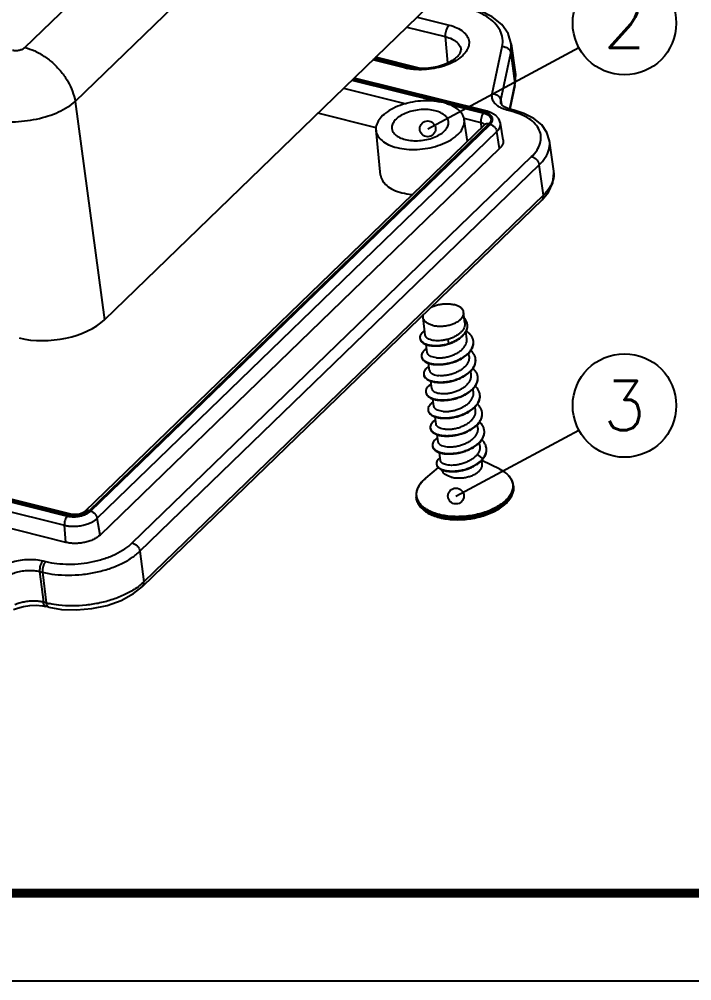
# Model space of a CAD drawing. Header units: millimetres. Extents: x -690 to 1788, y -2922 to -1928.
# Drawn here: x -578.09 to -551.63, y -2921.72 to -2883.89 of the extents above; entities that cross this region are included whole.
import ezdxf
from ezdxf.enums import TextEntityAlignment as Align

# ---------------------------------------------------------------- set-up
doc = ezdxf.new("R2010")
doc.units = ezdxf.units.MM
doc.layers.add('dim', color=3, linetype='Continuous', lineweight=9)
doc.layers.add('from', color=7, linetype='Continuous')
doc.styles.add('TXT', font='txt.shx', dxfattribs={"bigfont": 'gbcbig.shx'})
doc.dimstyles.new('ISO', dxfattribs={"dimscale": 0.6, "dimtxt": 2.5, "dimasz": 2.5, "dimexe": 1.25, "dimexo": 0.625, "dimtad": 0, "dimdsep": 46, "dimtxsty": 'Standard', "dimblk": 'OPEN', "dimcen": 0, "dimclrd": 4, "dimclre": 4, "dimadec": 0, "dimazin": 0, "dimtfac": 1, "dimtofl": 0, "dimtmove": 0, "dimatfit": 3, "dimfxl": 1, "dimarcsym": 0})

# ---------------------------------------------------------------- blocks, each defined once
blk = doc.blocks.new('_Open')
at = {"color": 0, "linetype": 'ByBlock', "lineweight": -2}
for p, q in [((-1, 0.167), (0, 0)), ((-1, -0.167), (0, 0)), ((0, 0), (-1, 0))]:
    blk.add_line(p, q, dxfattribs=at)
blk = doc.blocks.new('*u5')
at = {"color": 7, "linetype": 'Continuous'}
for p, q in [((-1.739, 6.709, 0), (20.087, 27.822, 0)), ((1.091, 3.676, 0), (22.917, 24.789, 0)), ((2.733, -8.589, 0), (25.204, 13.148, 0)), ((20.312, 8.416, 0), (22.11, 7.967, 0)), ((19.735, 7.858, 0), (21.898, 7.319, 0)), ((21.898, 7.319, 0), (22.025, 5.848, 0)), ((24.535, 4.106, 0), (25.097, 6.761, 0)), ((25.587, 6.397, 0), (25.608, 6.908, 0)), ((25.608, 6.908, 0), (25.837, 5.2, 0)), ((19.621, 5.56, 0), (17.823, 6.008, 0)), ((19.793, 5.627, 0), (17.913, 6.095, 0)), ((20.432, 5.551, 0), (17.982, 6.161, 0)), ((25.026, 3.742, 0), (25.587, 6.397, 0)), ((25.587, 6.397, 0), (25.816, 4.689, 0)), ((16.649, 4.872, 0), (21.562, 3.648, 0)), ((24.114, 3.07, 0), (16.697, 4.919, 0)), ((24.252, 3.124, 0), (16.77, 4.989, 0)), ((25.837, 5.2, 0), (25.816, 4.689, 0)), ((16.185, 4.424, 0), (19.693, 3.549, 0)), ((25.816, 4.689, 0), (25.511, 3.25, 0)), ((25.811, 4.571, 0), (25.531, 3.244, 0)), ((25.811, 4.571, 0), (25.816, 4.689, 0)), ((1.091, 3.676, 0), (2.733, -8.589, 0)), ((21.993, 3.54, 0), (24.066, 3.023, 0)), ((25.019, 3.593, 0), (25.026, 3.742, 0)), ((25.019, 3.59, 0), (25.019, 3.593, 0)), ((25.026, 3.742, 0), (25.056, 3.517, 0)), ((25.598, 3.224, 0), (25.412, 3.281, 0)), ((18.02, 2.19, 0), (14.725, 3.011, 0)), ((22.94, 2.74, 0), (23.896, 2.501, 0)), ((25.602, 3.124, 0), (25.443, 3.164, 0)), ((25.757, 3.184, 0), (25.598, 3.224, 0)), ((24.107, 2.362, 0), (1.64, -19.371, 0)), ((24.344, 2.409, 0), (1.877, -19.324, 0)), ((1.955, -19.343, 0), (24.422, 2.389, 0)), ((23.143, 1.43, 0), (22.967, 2.664, 0)), ((23.896, 2.501, 0), (23.925, 2.186, 0)), ((25.156, 1.525, 0), (24.994, 2.454, 0)), ((2.332, -19.748, 0), (24.799, 1.985, 0)), ((18.258, -0.458, 0), (18.004, 2.058, 0)), ((24.955, 1.04, 0), (24.799, 1.985, 0)), ((27.761, 1.458, 0), (27.761, 1.459, 0)), ((27.995, -0.25, 0), (27.761, 1.459, 0)), ((24.955, 1.04, 0), (2.488, -20.693, 0)), ((4.303, -21.135, 0), (26.752, 0.581, 0)), ((4.73, -21.603, 0), (27.178, 0.112, 0)), ((27.412, -1.597, 0), (27.178, 0.112, 0)), ((27.412, -1.597, 0), (4.945, -23.33, 0)), ((27.337, -1.855, 0), (4.87, -23.588, 0)), ((20.768, -9.453, 0), (20.648, -8.461, 0)), ((23.001, -8.764, 0), (22.931, -8.183, 0)), ((22.043, -9.694, 0), (22.088, -9.925, 0)), ((23.111, -9.659, 0), (23.062, -9.256, 0)), ((20.889, -10.44, 0), (20.833, -9.985, 0)), ((22.085, -9.926, 0), (22.088, -9.925, 0)), ((22.088, -9.925, 0), (22.091, -9.95, 0)), ((23.233, -10.663, 0), (23.21, -10.476, 0)), ((21.012, -11.444, 0), (20.961, -11.033, 0)), ((23.356, -11.667, 0), (23.333, -11.481, 0)), ((21.134, -12.448, 0), (21.084, -12.037, 0)), ((23.478, -12.671, 0), (23.455, -12.481, 0)), ((21.257, -13.452, 0), (21.207, -13.045, 0)), ((23.601, -13.675, 0), (23.578, -13.486, 0)), ((-23.047, -13.714, 0), (0.654, -19.623, 0)), ((0.703, -19.576, 0), (-22.999, -13.667, 0)), ((0.84, -19.523, 0), (-22.861, -13.614, 0)), ((21.379, -14.456, 0), (21.329, -14.045, 0)), ((-23.217, -14.236, 0), (0.485, -20.145, 0)), ((23.723, -14.679, 0), (23.701, -14.495, 0)), ((21.502, -15.46, 0), (21.451, -15.049, 0)), ((0.573, -21.105, 0), (-23.128, -15.196, 0)), ((23.846, -15.683, 0), (23.823, -15.494, 0)), ((21.63, -16.515, 0), (21.574, -16.056, 0)), ((23.69, -16.164, 0), (24.007, -16.407, 0)), ((23.972, -16.717, 0), (23.945, -16.497, 0)), ((24.956, -16.989, 0), (23.947, -16.496, 0)), ((24.007, -16.407, 0), (24.01, -16.432, 0)), ((20.799, -17.496, 0), (21.508, -16.902, 0)), ((25.734, -17.945, 0), (25.728, -17.896, 0)), ((20.274, -18.612, 0), (20.268, -18.563, 0)), ((2.488, -20.693, 0), (2.332, -19.748, 0)), ((0.573, -21.105, 0), (0.485, -20.145, 0)), ((4.73, -21.603, 0), (4.945, -23.33, 0)), ((-0.715, -22.14, 0), (-0.556, -22.18, 0)), ((-0.905, -22.741, 0), (-0.695, -24.467, 0)), ((-0.905, -22.741, 0), (-0.746, -22.78, 0)), ((-0.746, -22.78, 0), (-0.531, -24.508, 0)), ((-0.531, -24.508, 0), (-0.695, -24.467, 0)), ((-0.39, -24.744, 0), (-0.554, -24.703, 0))]:
    blk.add_line(p, q, dxfattribs=at)
at = {"color": 7, "linetype": 'Continuous', "elevation": 0}
for points in [[(25.608, 6.908), (25.427, 7.488), (25.07, 7.993), (24.541, 8.432), (23.846, 8.79), (23.134, 9.019)], [(25.811, 4.571), (25.851, 4.897), (25.837, 5.2)], [(25.412, 3.281), (25.202, 3.383), (25.074, 3.487), (25.025, 3.566), (25.019, 3.593)], [(24.994, 2.453), (24.905, 2.691), (24.734, 2.89), (24.487, 3.043), (24.252, 3.123)], [(27.761, 1.458), (27.614, 1.932), (27.317, 2.354), (26.878, 2.717), (26.316, 3.005), (25.757, 3.184)], [(24.122, 2.379), (24.12, 2.376), (24.107, 2.362)], [(27.337, -1.855), (27.698, -1.425), (27.946, -0.895), (28.005, -0.354), (27.994, -0.248)], [(1.64, -19.371), (1.589, -19.411), (1.487, -19.464), (1.334, -19.514), (1.156, -19.543), (0.989, -19.545), (0.855, -19.526), (0.841, -19.523)], [(-0.39, -24.744), (0.314, -24.869), (1.167, -24.905), (2.037, -24.83), (2.886, -24.647), (3.678, -24.363), (4.374, -23.983), (4.87, -23.588)], [(-2.368, -24.876), (-2.156, -24.794), (-1.814, -24.701), (-1.452, -24.647), (-1.092, -24.634), (-0.754, -24.664), (-0.555, -24.703)]]:
    blk.add_lwpolyline(points, dxfattribs=at)
at = {"color": 7, "linetype": 'Continuous'}
for centre, radius, start, end in [((20.369, 8.562, 0), 3.094, 256.0194, 258.9611), ((24.564, -1.041, 0), 4.293, 74.2944, 76.005), ((23.969, 2.307, 0), 0.144, 22.0351, 26.3031), ((26.867, -0.407, 0), 1.138, 3.846, 7.8934), ((22.582, -8.923, 0), 0.563, 4.3758, 6.9236), ((20.735, -9.597, 0), 0.265, 186.7707, 194.6499), ((21.329, -7.524, 0), 2.543, 287.4442, 287.5763), ((22.85, -9.863, 0), 0.633, 4.6705, 6.9506), ((20.838, -10.619, 0), 0.278, 186.7549, 194.644), ((22.98, -10.865, 0), 0.626, 4.6256, 6.9157), ((20.95, -11.623, 0), 0.268, 186.9282, 192.1784), ((23.114, -11.869, 0), 0.614, 4.6532, 6.9995), ((21.093, -12.624, 0), 0.288, 187.1594, 192.1282), ((23.22, -12.875, 0), 0.631, 4.6816, 6.974), ((21.211, -13.63, 0), 0.283, 186.8411, 197.2381), ((23.343, -13.878, 0), 0.631, 4.6365, 6.9169), ((21.317, -14.636, 0), 0.267, 186.7772, 192.075), ((23.482, -14.88, 0), 0.614, 4.6428, 6.9661), ((21.455, -15.636, 0), 0.282, 187.1636, 192.1992), ((23.595, -15.886, 0), 0.624, 1.724, 7.0026), ((21.656, -16.667, 0), 0.254, 187.1377, 192.7807), ((23.082, -15.637, 0), 1.203, 319.4745, 320.2192), ((23.088, -15.664, 0), 1.2, 320.2183, 321.1239), ((21.668, -18.664, 0), 1.448, 141.9547, 145.5692), ((21.336, -18.469, 0), 1.061, 156.5211, 156.7611), ((24.94, -17.992, 0), 0.793, 3.4027, 6.9283), ((21.045, -18.468, 0), 0.782, 186.9356, 190.4967), ((1.008, -18.267, 0), 1.345, 262.317, 265.8847), ((22.406, -16.464, 0), 3.351, 255.3074, 256.0025), ((2.814, -21.12, 0), 3.071, 309.8525, 313.9477), ((0.704, -19.528, 0), 5.131, 256.0696, 258.079)]:
    blk.add_arc(centre, radius, start, end, dxfattribs=at)
blk.add_ellipse((-0.229, -7.846, 0), major_axis=(3.475, 0.422), ratio=0.539083, start_param=-2.187859, end_param=-0.618965, dxfattribs=at)
for points, start_tangent, end_tangent in [([(25.097, 6.761, 0), (25.117, 7.223, 0), (24.975, 7.67, 0), (24.676, 8.083, 0), (24.23, 8.444, 0), (23.656, 8.739, 0), (23.104, 8.926, 0)], (0.206783, 0.978387), (-0.964403, 0.264435)), ([(22.11, 7.967, 0), (22.553, 7.814, 0), (22.903, 7.597, 0), (23.133, 7.333, 0), (23.232, 7.035, 0), (23.193, 6.721, 0), (23.017, 6.41, 0), (22.717, 6.119, 0), (22.309, 5.866, 0), (21.816, 5.666, 0), (21.269, 5.529, 0), (20.698, 5.464, 0), (20.136, 5.475, 0), (19.777, 5.525, 0)], (0.9703, -0.241905), (-0.981436, 0.19179)), ([(22.11, 7.967, 0), (22.035, 7.873, 0), (21.97, 7.748, 0), (21.924, 7.606, 0), (21.899, 7.458, 0), (21.898, 7.319, 0)], (-0.718749, -0.695269), (0.086257, -0.996273)), ([(21.898, 7.319, 0), (22.277, 7.183, 0), (22.563, 6.992, 0), (22.736, 6.759, 0), (22.786, 6.561, 0)], (0.9703, -0.241905), (0.064628, -0.997909)), ([(-2.423, 6.562, 0), (-2.336, 6.546, 0), (-2.242, 6.541, 0), (-2.144, 6.546, 0), (-2.048, 6.561, 0), (-1.956, 6.587, 0), (-1.871, 6.621, 0), (-1.798, 6.662, 0), (-1.739, 6.709, 0)], (0.970325, -0.241804), (0.718851, 0.695164)), ([(-1.739, 6.709, 0), (-1.183, 6.513, 0), (-0.638, 6.206, 0), (-0.13, 5.805, 0), (0.315, 5.328, 0), (0.678, 4.797, 0), (0.941, 4.237, 0), (1.091, 3.676, 0)], (0.9703, -0.241905), (0.162235, -0.986752)), ([(19.793, 5.627, 0), (20.223, 5.555, 0), (20.707, 5.544, 0), (21.21, 5.599, 0), (21.689, 5.715, 0), (22.107, 5.88, 0), (22.432, 6.074, 0), (22.649, 6.269, 0), (22.761, 6.44, 0), (22.786, 6.561, 0)], (0.9703, -0.241905), (-0.059281, 0.998241)), ([(25.097, 6.761, 0), (25.27, 6.736, 0), (25.424, 6.659, 0), (25.535, 6.54, 0), (25.587, 6.398, 0)], (0.999745, 0.022599), (0.13124, -0.991351)), ([(19.621, 5.56, 0), (19.702, 5.616, 0), (19.78, 5.629, 0), (19.793, 5.626, 0)], (0.718749, 0.695269), (0.967225, -0.253921)), ([(24.899, 3.39, 0), (24.823, 3.444, 0), (24.631, 3.643, 0), (24.534, 3.868, 0), (24.535, 4.106, 0)], (-0.836535, 0.547913), (0.206775, 0.978388)), ([(24.535, 4.106, 0), (24.708, 4.081, 0), (24.862, 4.004, 0), (24.973, 3.885, 0), (25.026, 3.742, 0)], (0.999745, 0.022599), (0.13124, -0.991351)), ([(-3.696, 2.647, 0), (-3.086, 2.557, 0), (-2.429, 2.533, 0), (-1.75, 2.578, 0), (-1.074, 2.689, 0), (-0.429, 2.862, 0), (0.161, 3.09, 0), (0.674, 3.365, 0), (1.091, 3.676, 0)], (0.978233, -0.207508), (0.744116, 0.668051)), ([(21.793, 3.61, 0), (21.249, 3.699, 0), (20.659, 3.71, 0), (20.062, 3.642, 0), (19.486, 3.498, 0), (18.972, 3.288, 0), (18.543, 3.021, 0), (18.229, 2.718, 0), (18.045, 2.391, 0), (18.003, 2.063, 0), (18.004, 2.058, 0)], (-0.9703, 0.241905), (0.101342, -0.994852)), ([(22.967, 2.663, 0), (22.868, 2.942, 0), (22.628, 3.219, 0), (22.262, 3.447, 0), (21.793, 3.61, 0)], (-0.143722, 0.989618), (-0.9703, 0.241905)), ([(25.443, 3.164, 0), (25.099, 3.281, 0), (24.899, 3.39, 0)], (-0.970268, 0.242031), (-0.836535, 0.547913)), ([(21.323, 3.155, 0), (20.944, 3.215, 0), (20.534, 3.215, 0), (20.12, 3.157, 0), (19.732, 3.043, 0), (19.395, 2.881, 0), (19.133, 2.684, 0), (18.962, 2.463, 0), (18.896, 2.234, 0), (18.898, 2.162, 0)], (-0.9703, 0.241905), (0.104394, -0.994536)), ([(22.074, 2.549, 0), (22.036, 2.679, 0), (21.888, 2.878, 0), (21.645, 3.04, 0), (21.323, 3.155, 0)], (-0.14401, 0.989576), (-0.9703, 0.241905)), ([(24.066, 3.023, 0), (23.991, 2.924, 0), (23.933, 2.791, 0), (23.899, 2.643, 0), (23.896, 2.501, 0)], (-0.718738, -0.695281), (0.091941, -0.995764)), ([(24.066, 3.023, 0), (24.222, 2.97, 0), (24.356, 2.886, 0), (24.443, 2.778, 0), (24.471, 2.657, 0), (24.437, 2.531, 0), (24.344, 2.409, 0)], (0.970288, -0.241951), (-0.719135, -0.69487)), ([(24.114, 3.07, 0), (24.195, 3.121, 0), (24.252, 3.123, 0)], (0.718749, 0.695269), (0.976001, -0.217768)), ([(24.379, 2.96, 0), (24.337, 2.985, 0), (24.296, 3.006, 0), (24.256, 3.024, 0), (24.218, 3.039, 0), (24.181, 3.051, 0), (24.147, 3.061, 0), (24.114, 3.07, 0)], (-0.837743, 0.546065), (-0.970299, 0.241911)), ([(24.422, 2.389, 0), (24.447, 2.415, 0), (24.471, 2.443, 0), (24.495, 2.475, 0), (24.517, 2.51, 0), (24.536, 2.549, 0), (24.552, 2.591, 0), (24.561, 2.638, 0), (24.562, 2.689, 0), (24.553, 2.744, 0), (24.532, 2.8, 0), (24.5, 2.851, 0), (24.461, 2.895, 0), (24.42, 2.931, 0), (24.379, 2.96, 0)], (0.718743, 0.695276), (-0.837743, 0.546065)), ([(25.443, 3.164, 0), (25.536, 3.222, 0), (25.598, 3.223, 0)], (0.718749, 0.695269), (0.976306, -0.216394)), ([(25.602, 3.124, 0), (25.64, 3.156, 0)], (0.718749, 0.695269), (0.8186, 0.574364)), ([(25.64, 3.156, 0), (25.695, 3.182, 0)], (0.8186, 0.574364), (0.969531, 0.24497)), ([(25.695, 3.182, 0), (25.757, 3.183, 0)], (0.969531, 0.24497), (0.976167, -0.217018)), ([(26.752, 0.581, 0), (27.056, 0.944, 0), (27.233, 1.324, 0), (27.276, 1.704, 0), (27.184, 2.069, 0), (26.959, 2.406, 0), (26.61, 2.701, 0), (26.151, 2.944, 0), (25.726, 3.091, 0)], (0.718647, 0.695375), (-0.962617, 0.270866)), ([(18.898, 2.162, 0), (18.938, 2.013, 0), (19.086, 1.815, 0), (19.329, 1.652, 0), (19.651, 1.537, 0)], (0.104394, -0.994536), (0.9703, -0.241905)), ([(19.181, 1.082, 0), (19.725, 0.993, 0), (20.315, 0.982, 0), (20.912, 1.05, 0), (21.488, 1.194, 0), (22.002, 1.404, 0), (22.431, 1.671, 0), (22.745, 1.974, 0), (22.929, 2.301, 0), (22.971, 2.629, 0), (22.967, 2.663, 0)], (0.9703, -0.241905), (-0.143722, 0.989618)), ([(19.651, 1.537, 0), (20.03, 1.478, 0), (20.44, 1.477, 0), (20.854, 1.535, 0), (21.242, 1.649, 0), (21.579, 1.811, 0), (21.841, 2.008, 0), (22.012, 2.229, 0), (22.078, 2.458, 0), (22.074, 2.549, 0)], (0.9703, -0.241905), (-0.14401, 0.989576)), ([(23.896, 2.501, 0), (23.98, 2.473, 0), (24.051, 2.428, 0), (24.098, 2.371, 0)], (0.970315, -0.241843), (0.443171, -0.896437)), ([(24.344, 2.409, 0), (24.22, 2.416, 0), (24.121, 2.374, 0), (24.107, 2.362, 0)], (-0.9703, 0.241905), (-0.716788, -0.697291)), ([(24.422, 2.389, 0), (24.551, 2.334, 0), (24.667, 2.238, 0), (24.754, 2.116, 0), (24.799, 1.985, 0)], (0.970299, -0.241907), (0.162237, -0.986752)), ([(24.799, 1.985, 0), (24.834, 2.021, 0), (24.869, 2.061, 0), (24.903, 2.106, 0), (24.935, 2.156, 0), (24.962, 2.211, 0), (24.983, 2.271, 0), (24.997, 2.337, 0), (24.999, 2.41, 0), (24.994, 2.453, 0)], (0.718751, 0.695268), (-0.171739, 0.985142)), ([(18.004, 2.058, 0), (18.106, 1.75, 0), (18.346, 1.473, 0), (18.712, 1.245, 0), (19.181, 1.082, 0)], (0.101342, -0.994852), (0.9703, -0.241905)), ([(25.156, 1.525, 0), (25.161, 1.482, 0), (25.144, 1.333, 0), (25.074, 1.183, 0), (24.955, 1.04, 0)], (0.173756, -0.984789), (-0.718749, -0.695269)), ([(27.178, 0.112, 0), (27.521, 0.524, 0), (27.721, 0.951, 0), (27.769, 1.379, 0), (27.761, 1.458, 0)], (0.718087, 0.695954), (-0.136355, 0.99066)), ([(26.752, 0.581, 0), (26.901, 0.516, 0), (27.034, 0.405, 0), (27.131, 0.263, 0), (27.179, 0.112, 0)], (0.9703, -0.241905), (0.129491, -0.991581)), ([(18.258, -0.458, 0), (18.363, -0.773, 0), (18.608, -1.056, 0), (18.982, -1.288, 0), (19.46, -1.454, 0)], (0.101333, -0.994853), (0.9703, -0.241905)), ([(28.003, -0.33, 0), (27.954, -0.758, 0), (27.755, -1.186, 0), (27.412, -1.597, 0)], (0.06689, -0.99776), (-0.718016, -0.696027)), ([(19.46, -1.454, 0), (20.015, -1.545, 0), (20.066, -1.55, 0)], (0.9703, -0.241905), (0.997099, -0.07611)), ([(27.337, -1.855, 0), (27.401, -1.75, 0), (27.412, -1.597, 0)], (0.715264, 0.698854), (-0.129491, 0.991581)), ([(21.098, -7.886, 0), (21.246, -7.821, 0), (21.468, -7.753, 0), (21.703, -7.709, 0), (21.942, -7.692, 0), (22.174, -7.703, 0), (22.39, -7.741, 0)], (0.894918, 0.44623), (0.9703, -0.241905)), ([(22.93, -8.183, 0), (22.915, -8.114, 0), (22.847, -7.995, 0), (22.734, -7.89, 0), (22.579, -7.804, 0), (22.39, -7.741, 0)], (-0.121647, 0.992573), (-0.9703, 0.241905)), ([(20.648, -8.461, 0), (20.646, -8.403, 0), (20.665, -8.303, 0)], (-0.121647, 0.992573), (0.320386, 0.947287)), ([(21.188, -8.903, 0), (20.999, -8.84, 0), (20.844, -8.754, 0), (20.731, -8.65, 0), (20.664, -8.531, 0), (20.648, -8.461, 0)], (-0.9703, 0.241905), (-0.121647, 0.992573)), ([(21.188, -8.903, 0), (21.404, -8.941, 0), (21.636, -8.952, 0), (21.875, -8.935, 0), (22.11, -8.891, 0), (22.332, -8.823, 0), (22.529, -8.733, 0), (22.694, -8.624, 0), (22.82, -8.503, 0), (22.901, -8.373, 0), (22.933, -8.242, 0), (22.93, -8.183, 0)], (0.9703, -0.241905), (-0.121647, 0.992573)), ([(23.141, -8.855, 0), (23.138, -8.834, 0), (23.092, -8.684, 0), (23.007, -8.546, 0), (22.973, -8.506, 0)], (-0.1206, 0.992701), (-0.671581, 0.740931)), ([(23.001, -8.764, 0), (22.999, -8.898, 0), (22.957, -9.041, 0), (22.877, -9.18, 0), (22.763, -9.31, 0), (22.616, -9.43, 0), (22.441, -9.537, 0), (22.246, -9.626, 0), (22.043, -9.694, 0)], (0.120904, -0.992664), (-0.963389, -0.268106)), ([(22.088, -9.925, 0), (22.325, -9.837, 0), (22.543, -9.728, 0), (22.735, -9.601, 0), (22.895, -9.46, 0), (23.018, -9.308, 0), (23.101, -9.15, 0), (23.141, -8.991, 0), (23.143, -8.88, 0)], (0.954009, 0.299778), (-0.07635, 0.997081)), ([(22.097, -9.948, 0), (22.328, -9.862, 0), (22.546, -9.753, 0), (22.738, -9.626, 0), (22.898, -9.485, 0), (23.021, -9.333, 0), (23.104, -9.175, 0), (23.144, -9.016, 0), (23.144, -8.88, 0)], (0.953316, 0.301976), (-0.1206, 0.992701)), ([(20.739, -9.212, 0), (20.736, -9.214, 0), (20.604, -9.322, 0), (20.515, -9.436, 0), (20.473, -9.551, 0), (20.471, -9.628, 0)], (-0.831727, -0.555184), (0.118494, -0.992955)), ([(20.475, -9.653, 0), (20.481, -9.689, 0), (20.533, -9.794, 0), (20.63, -9.886, 0), (20.767, -9.963, 0), (20.94, -10.02, 0), (21.142, -10.055, 0), (21.366, -10.066, 0), (21.605, -10.052, 0), (21.849, -10.013, 0), (22.091, -9.95, 0)], (0.118494, -0.992955), (0.954009, 0.299778)), ([(20.478, -9.664, 0), (20.53, -9.769, 0), (20.627, -9.861, 0), (20.764, -9.938, 0), (20.937, -9.995, 0), (21.139, -10.03, 0), (21.363, -10.041, 0), (21.602, -10.027, 0), (21.846, -9.988, 0), (22.085, -9.926, 0)], (0.253551, -0.967322), (0.95441, 0.298498)), ([(21.293, -9.763, 0), (21.122, -9.732, 0), (20.976, -9.681, 0), (20.867, -9.613, 0), (20.797, -9.534, 0), (20.768, -9.453, 0)], (-0.993521, 0.11365), (-0.123392, 0.992358)), ([(22.043, -9.694, 0), (21.849, -9.739, 0), (21.654, -9.766, 0), (21.466, -9.773, 0), (21.293, -9.763, 0)], (-0.963389, -0.268106), (-0.993521, 0.11365)), ([(21.411, -10.73, 0), (21.609, -10.735, 0), (21.822, -10.716, 0), (22.042, -10.673, 0), (22.26, -10.606, 0), (22.468, -10.516, 0), (22.658, -10.407, 0), (22.823, -10.28, 0), (22.955, -10.14, 0), (23.049, -9.991, 0), (23.103, -9.837, 0), (23.113, -9.682, 0), (23.111, -9.659, 0)], (0.996245, -0.086581), (-0.121821, 0.992552)), ([(23.479, -9.786, 0), (23.463, -9.703, 0), (23.392, -9.533, 0), (23.272, -9.376, 0), (23.107, -9.237, 0), (23.081, -9.219, 0)], (-0.121015, 0.992651), (-0.835075, 0.550136)), ([(20.86, -10.206, 0), (20.851, -10.212, 0), (20.707, -10.325, 0), (20.611, -10.445, 0), (20.564, -10.569, 0), (20.562, -10.651, 0)], (-0.844246, -0.535956), (0.11822, -0.992987)), ([(20.565, -10.677, 0), (20.572, -10.714, 0), (20.629, -10.827, 0), (20.735, -10.926, 0), (20.886, -11.009, 0), (21.077, -11.07, 0), (21.301, -11.106, 0), (21.551, -11.116, 0), (21.818, -11.098, 0), (22.092, -11.052, 0), (22.363, -10.977, 0), (22.623, -10.877, 0), (22.861, -10.752, 0), (23.07, -10.607, 0), (23.243, -10.445, 0), (23.372, -10.271, 0), (23.455, -10.09, 0), (23.486, -9.908, 0), (23.482, -9.811, 0)], (0.11822, -0.992987), (-0.121015, 0.992651)), ([(20.569, -10.689, 0), (20.626, -10.802, 0), (20.731, -10.901, 0), (20.883, -10.984, 0), (21.074, -11.045, 0), (21.298, -11.081, 0), (21.548, -11.091, 0), (21.815, -11.073, 0), (22.089, -11.027, 0), (22.36, -10.952, 0), (22.62, -10.852, 0), (22.858, -10.727, 0), (23.067, -10.582, 0), (23.24, -10.42, 0), (23.369, -10.246, 0), (23.452, -10.065, 0), (23.483, -9.883, 0), (23.481, -9.811, 0)], (0.253453, -0.967348), (-0.081426, 0.996679)), ([(21.411, -10.73, 0), (21.237, -10.703, 0), (21.092, -10.656, 0), (20.982, -10.59, 0), (20.913, -10.512, 0), (20.889, -10.44, 0)], (-0.996245, 0.086581), (-0.126151, 0.992011)), ([(23.233, -10.663, 0), (23.235, -10.682, 0), (23.226, -10.838, 0), (23.172, -10.994, 0), (23.079, -11.142, 0), (22.948, -11.282, 0), (22.782, -11.41, 0), (22.589, -11.521, 0), (22.382, -11.61, 0), (22.166, -11.676, 0), (21.945, -11.72, 0), (21.73, -11.739, 0), (21.534, -11.734, 0)], (0.121989, -0.992531), (-0.996245, 0.086581)), ([(23.601, -10.79, 0), (23.597, -10.76, 0), (23.541, -10.586, 0), (23.435, -10.425, 0), (23.335, -10.323, 0)], (-0.120448, 0.99272), (-0.750784, 0.660548)), ([(20.982, -11.211, 0), (20.868, -11.294, 0), (20.757, -11.413, 0), (20.695, -11.536, 0), (20.685, -11.655, 0)], (-0.843977, -0.536379), (0.120571, -0.992705)), ([(20.688, -11.681, 0), (20.688, -11.683, 0), (20.729, -11.798, 0), (20.821, -11.902, 0), (20.959, -11.99, 0), (21.139, -12.058, 0), (21.354, -12.102, 0), (21.597, -12.12, 0), (21.86, -12.111, 0), (22.133, -12.073, 0), (22.406, -12.006, 0), (22.67, -11.913, 0), (22.916, -11.795, 0), (23.134, -11.656, 0), (23.318, -11.499, 0), (23.461, -11.328, 0), (23.558, -11.148, 0), (23.605, -10.966, 0), (23.604, -10.815, 0)], (0.120571, -0.992705), (-0.120448, 0.99272)), ([(20.689, -11.68, 0), (20.726, -11.773, 0), (20.818, -11.877, 0), (20.956, -11.965, 0), (21.136, -12.033, 0), (21.351, -12.077, 0), (21.594, -12.095, 0), (21.857, -12.086, 0), (22.129, -12.048, 0), (22.403, -11.981, 0), (22.667, -11.888, 0), (22.913, -11.77, 0), (23.131, -11.631, 0), (23.315, -11.473, 0), (23.458, -11.303, 0), (23.555, -11.123, 0), (23.602, -10.941, 0), (23.604, -10.815, 0)], (0.210191, -0.97766), (-0.080682, 0.99674)), ([(23.724, -11.794, 0), (23.685, -11.641, 0), (23.594, -11.475, 0), (23.46, -11.329, 0)], (-0.121772, 0.992558), (-0.748187, 0.663488)), ([(20.81, -12.685, 0), (20.834, -12.769, 0), (20.911, -12.877, 0), (21.036, -12.97, 0), (21.204, -13.044, 0), (21.409, -13.096, 0), (21.645, -13.122, 0), (21.903, -13.121, 0), (22.174, -13.091, 0), (22.448, -13.033, 0), (22.715, -12.948, 0), (22.968, -12.837, 0), (23.195, -12.703, 0), (23.39, -12.551, 0), (23.546, -12.384, 0), (23.657, -12.206, 0), (23.719, -12.024, 0), (23.729, -11.842, 0), (23.727, -11.819, 0)], (0.124405, -0.992232), (-0.121772, 0.992558)), ([(20.812, -12.684, 0), (20.831, -12.744, 0), (20.908, -12.852, 0), (21.033, -12.945, 0), (21.201, -13.019, 0), (21.406, -13.071, 0), (21.642, -13.097, 0), (21.9, -13.095, 0), (22.17, -13.066, 0), (22.444, -13.008, 0), (22.712, -12.923, 0), (22.964, -12.812, 0), (23.192, -12.678, 0), (23.387, -12.526, 0), (23.543, -12.359, 0), (23.654, -12.181, 0), (23.716, -11.999, 0), (23.726, -11.819, 0)], (0.209897, -0.977723), (-0.08112, 0.996704)), ([(21.012, -11.444, 0), (21.036, -11.517, 0), (21.105, -11.595, 0), (21.215, -11.66, 0), (21.36, -11.707, 0), (21.534, -11.734, 0)], (0.126116, -0.992016), (0.996245, -0.086581)), ([(21.656, -12.738, 0), (21.853, -12.743, 0), (22.067, -12.724, 0), (22.288, -12.68, 0), (22.503, -12.615, 0), (22.71, -12.526, 0), (22.903, -12.415, 0), (23.07, -12.287, 0), (23.201, -12.147, 0), (23.295, -11.999, 0), (23.348, -11.843, 0), (23.358, -11.686, 0), (23.356, -11.667, 0)], (0.996245, -0.086581), (-0.122014, 0.992528)), ([(21.104, -12.215, 0), (21.032, -12.265, 0), (20.907, -12.381, 0), (20.831, -12.503, 0), (20.805, -12.626, 0), (20.807, -12.659, 0)], (-0.843488, -0.537147), (0.124405, -0.992232)), ([(23.749, -12.527, 0), (23.624, -12.372, 0), (23.58, -12.331, 0)], (-0.528153, 0.849149), (-0.750389, 0.660996)), ([(20.933, -13.689, 0), (20.944, -13.739, 0), (21.006, -13.85, 0), (21.116, -13.948, 0), (21.272, -14.028, 0), (21.467, -14.087, 0), (21.695, -14.121, 0), (21.947, -14.128, 0), (22.215, -14.107, 0), (22.489, -14.057, 0), (22.759, -13.98, 0), (23.017, -13.876, 0), (23.253, -13.749, 0), (23.459, -13.602, 0), (23.627, -13.439, 0), (23.751, -13.264, 0), (23.828, -13.083, 0), (23.854, -12.9, 0), (23.849, -12.823, 0)], (0.119766, -0.992802), (-0.121407, 0.992603)), ([(20.941, -13.714, 0), (21.003, -13.825, 0), (21.113, -13.923, 0), (21.269, -14.003, 0), (21.464, -14.062, 0), (21.692, -14.096, 0), (21.944, -14.103, 0), (22.212, -14.082, 0), (22.486, -14.032, 0), (22.756, -13.955, 0), (23.014, -13.851, 0), (23.25, -13.724, 0), (23.456, -13.577, 0), (23.624, -13.414, 0), (23.748, -13.239, 0), (23.825, -13.057, 0), (23.851, -12.875, 0), (23.849, -12.823, 0)], (0.297134, -0.954836), (-0.081606, 0.996665)), ([(21.134, -12.448, 0), (21.159, -12.521, 0), (21.228, -12.599, 0), (21.338, -12.664, 0), (21.482, -12.711, 0), (21.656, -12.738, 0)], (0.126085, -0.992019), (0.996245, -0.086581)), ([(21.779, -13.742, 0), (21.971, -13.747, 0), (22.177, -13.729, 0), (22.391, -13.689, 0), (22.604, -13.626, 0), (22.808, -13.542, 0), (22.996, -13.438, 0), (23.161, -13.318, 0), (23.297, -13.184, 0), (23.397, -13.04, 0), (23.46, -12.891, 0), (23.482, -12.74, 0), (23.478, -12.671, 0)], (0.996245, -0.086581), (-0.121263, 0.99262)), ([(23.846, -12.798, 0), (23.825, -12.696, 0), (23.749, -12.527, 0)], (-0.121407, 0.992603), (-0.528153, 0.849149)), ([(21.227, -13.219, 0), (21.201, -13.236, 0), (21.062, -13.35, 0), (20.971, -13.471, 0), (20.93, -13.594, 0), (20.93, -13.663, 0)], (-0.843836, -0.5366), (0.119766, -0.992802)), ([(21.779, -13.742, 0), (21.605, -13.715, 0), (21.46, -13.668, 0), (21.35, -13.603, 0), (21.281, -13.525, 0), (21.257, -13.452, 0)], (-0.996245, 0.086581), (-0.126126, 0.992014)), ([(23.969, -13.802, 0), (23.961, -13.753, 0), (23.899, -13.58, 0), (23.788, -13.42, 0), (23.702, -13.334, 0)], (-0.120457, 0.992719), (-0.751106, 0.660182)), ([(21.055, -14.693, 0), (21.058, -14.708, 0), (21.105, -14.822, 0), (21.201, -14.925, 0), (21.344, -15.011, 0), (21.528, -15.076, 0), (21.747, -15.117, 0), (21.993, -15.133, 0), (22.257, -15.12, 0), (22.53, -15.079, 0), (22.802, -15.01, 0), (23.065, -14.914, 0), (23.308, -14.793, 0), (23.524, -14.652, 0), (23.704, -14.493, 0), (23.842, -14.321, 0), (23.933, -14.141, 0), (23.974, -13.958, 0), (23.972, -13.827, 0)], (0.118344, -0.992973), (-0.120457, 0.992719)), ([(21.056, -14.692, 0), (21.101, -14.797, 0), (21.198, -14.9, 0), (21.341, -14.985, 0), (21.525, -15.051, 0), (21.744, -15.092, 0), (21.989, -15.108, 0), (22.254, -15.095, 0), (22.527, -15.054, 0), (22.799, -14.984, 0), (23.062, -14.889, 0), (23.305, -14.768, 0), (23.521, -14.627, 0), (23.701, -14.468, 0), (23.839, -14.296, 0), (23.93, -14.116, 0), (23.971, -13.933, 0), (23.971, -13.827, 0)], (0.20909, -0.977896), (-0.080859, 0.996726)), ([(21.901, -14.746, 0), (22.099, -14.751, 0), (22.312, -14.732, 0), (22.532, -14.689, 0), (22.75, -14.622, 0), (22.959, -14.532, 0), (23.149, -14.423, 0), (23.313, -14.296, 0), (23.445, -14.156, 0), (23.54, -14.007, 0), (23.593, -13.853, 0), (23.603, -13.698, 0), (23.601, -13.675, 0)], (0.996245, -0.086581), (-0.121821, 0.992552)), ([(21.35, -14.223, 0), (21.221, -14.319, 0), (21.115, -14.438, 0), (21.059, -14.561, 0), (21.052, -14.667, 0)], (-0.844239, -0.535966), (0.118344, -0.992973)), ([(21.901, -14.746, 0), (21.727, -14.719, 0), (21.582, -14.671, 0), (21.473, -14.607, 0), (21.404, -14.529, 0), (21.379, -14.456, 0)], (-0.996245, 0.086581), (-0.126127, 0.992014)), ([(24.092, -14.806, 0), (24.045, -14.634, 0), (23.949, -14.47, 0), (23.826, -14.34, 0)], (-0.12129, 0.992617), (-0.749425, 0.66209)), ([(21.178, -15.697, 0), (21.208, -15.793, 0), (21.29, -15.9, 0), (21.419, -15.991, 0), (21.592, -16.063, 0), (21.801, -16.112, 0), (22.04, -16.135, 0), (22.299, -16.131, 0), (22.571, -16.098, 0), (22.845, -16.037, 0), (23.111, -15.949, 0), (23.361, -15.835, 0), (23.586, -15.7, 0), (23.777, -15.546, 0), (23.928, -15.377, 0), (24.033, -15.199, 0), (24.09, -15.016, 0), (24.095, -14.835, 0), (24.095, -14.831, 0)], (0.124375, -0.992235), (-0.12129, 0.992617)), ([(21.179, -15.696, 0), (21.205, -15.768, 0), (21.287, -15.875, 0), (21.416, -15.966, 0), (21.589, -16.038, 0), (21.798, -16.087, 0), (22.037, -16.11, 0), (22.296, -16.106, 0), (22.568, -16.073, 0), (22.842, -16.012, 0), (23.108, -15.924, 0), (23.358, -15.81, 0), (23.583, -15.675, 0), (23.774, -15.52, 0), (23.925, -15.352, 0), (24.03, -15.174, 0), (24.087, -14.991, 0), (24.094, -14.831, 0)], (0.211002, -0.977486), (-0.081037, 0.996711)), ([(23.723, -14.679, 0), (23.725, -14.699, 0), (23.716, -14.855, 0), (23.662, -15.011, 0), (23.568, -15.16, 0), (23.436, -15.299, 0), (23.27, -15.428, 0), (23.077, -15.538, 0), (22.869, -15.627, 0), (22.655, -15.692, 0), (22.434, -15.736, 0), (22.22, -15.755, 0), (22.024, -15.75, 0)], (0.122031, -0.992526), (-0.996245, 0.086581)), ([(21.471, -15.227, 0), (21.384, -15.289, 0), (21.264, -15.406, 0), (21.193, -15.529, 0), (21.173, -15.651, 0), (21.175, -15.671, 0)], (-0.843598, -0.536976), (0.124375, -0.992235)), ([(22.024, -15.75, 0), (21.85, -15.723, 0), (21.705, -15.676, 0), (21.595, -15.611, 0), (21.526, -15.533, 0), (21.502, -15.46, 0)], (-0.996245, 0.086581), (-0.126066, 0.992022)), ([(24.214, -15.81, 0), (24.187, -15.69, 0), (24.105, -15.522, 0), (23.975, -15.368, 0), (23.948, -15.344, 0)], (-0.121763, 0.992559), (-0.749734, 0.661739)), ([(23.69, -16.164, 0), (23.559, -16.303, 0), (23.394, -16.432, 0), (23.202, -16.544, 0), (22.996, -16.634, 0), (22.78, -16.703, 0), (22.558, -16.75, 0), (22.344, -16.773, 0), (22.149, -16.773, 0)], (-0.617249, -0.786768), (-0.998147, 0.060855)), ([(23.846, -15.683, 0), (23.848, -15.703, 0), (23.838, -15.859, 0), (23.784, -16.016, 0), (23.69, -16.164, 0)], (0.122027, -0.992527), (-0.617249, -0.786768)), ([(24.007, -16.407, 0), (24.127, -16.231, 0), (24.198, -16.05, 0), (24.218, -15.867, 0)], (0.639838, 0.76851), (-0.029915, 0.999552)), ([(24.022, -16.418, 0), (24.13, -16.256, 0), (24.201, -16.075, 0), (24.221, -15.892, 0), (24.217, -15.835, 0)], (0.627611, 0.778527), (-0.121763, 0.992559)), ([(21.61, -16.352, 0), (21.499, -16.449, 0), (21.429, -16.555, 0), (21.402, -16.662, 0), (21.404, -16.699, 0)], (-0.814395, -0.580311), (0.123999, -0.992282)), ([(21.407, -16.724, 0), (21.426, -16.793, 0), (21.493, -16.891, 0), (21.605, -16.976, 0), (21.68, -17.015, 0)], (0.123999, -0.992282), (0.913006, -0.407945)), ([(21.409, -16.723, 0), (21.423, -16.768, 0), (21.49, -16.865, 0), (21.602, -16.951, 0), (21.755, -17.02, 0), (21.945, -17.07, 0), (22.165, -17.096, 0), (22.408, -17.097, 0), (22.664, -17.071, 0), (22.927, -17.019, 0), (23.185, -16.94, 0), (23.431, -16.837, 0), (23.655, -16.711, 0), (23.849, -16.567, 0), (23.997, -16.419, 0)], (0.221001, -0.975274), (0.649771, 0.76013)), ([(22.149, -16.773, 0), (21.987, -16.753, 0), (21.848, -16.716, 0), (21.74, -16.664, 0), (21.668, -16.601, 0), (21.633, -16.53, 0), (21.631, -16.515, 0)], (-0.998147, 0.060855), (-0.115062, 0.993358)), ([(21.68, -17.015, 0), (21.758, -17.046, 0), (21.948, -17.095, 0), (22.168, -17.121, 0), (22.411, -17.122, 0), (22.668, -17.096, 0), (22.93, -17.044, 0), (23.188, -16.965, 0), (23.434, -16.862, 0), (23.658, -16.736, 0), (23.852, -16.592, 0), (24.01, -16.432, 0)], (0.913006, -0.407945), (0.639838, 0.76851)), ([(22.23, -17.437, 0), (22.445, -17.475, 0), (22.678, -17.486, 0), (22.917, -17.469, 0), (23.152, -17.425, 0), (23.373, -17.357, 0), (23.571, -17.267, 0), (23.736, -17.158, 0), (23.862, -17.037, 0), (23.942, -16.907, 0), (23.974, -16.776, 0), (23.972, -16.717, 0)], (0.9703, -0.241905), (-0.12171, 0.992566)), ([(24.956, -16.989, 0), (25.055, -17.04, 0), (25.303, -17.206, 0), (25.495, -17.395, 0), (25.625, -17.604, 0), (25.69, -17.827, 0), (25.688, -18.058, 0), (25.621, -18.291, 0), (25.488, -18.522, 0), (25.294, -18.744, 0), (25.043, -18.953, 0), (24.742, -19.141, 0), (24.398, -19.306, 0), (24.019, -19.443, 0), (23.614, -19.549, 0), (23.195, -19.62, 0), (22.77, -19.656, 0), (22.351, -19.656, 0), (21.947, -19.618, 0), (21.569, -19.545, 0)], (0.898629, -0.43871), (-0.9703, 0.241905)), ([(22.23, -17.437, 0), (22.04, -17.374, 0), (21.886, -17.288, 0), (21.772, -17.184, 0), (21.705, -17.065, 0), (21.692, -17.017, 0)], (-0.9703, 0.241905), (-0.183936, 0.982938)), ([(25.728, -17.896, 0), (25.676, -17.688, 0), (25.572, -17.489, 0), (25.415, -17.302, 0), (25.208, -17.134, 0), (24.956, -16.989, 0)], (-0.12115, 0.992634), (-0.898682, 0.438601)), ([(20.799, -17.496, 0), (20.59, -17.698, 0), (20.43, -17.911, 0), (20.322, -18.129, 0), (20.269, -18.348, 0), (20.268, -18.563, 0)], (-0.766811, -0.641872), (0.12115, -0.992634)), ([(20.528, -17.772, 0), (20.645, -17.638, 0)], (0.615824, 0.787884), (0.696423, 0.717632)), ([(20.645, -17.638, 0), (20.688, -17.596, 0), (20.799, -17.496, 0)], (0.696423, 0.717632), (0.766792, 0.641895)), ([(21.569, -19.545, 0), (21.227, -19.439, 0), (20.927, -19.301, 0), (20.679, -19.135, 0), (20.487, -18.945, 0), (20.357, -18.737, 0), (20.292, -18.514, 0), (20.294, -18.283, 0), (20.361, -18.05, 0)], (-0.9703, 0.241905), (0.394564, 0.918868)), ([(20.363, -18.046, 0), (20.474, -17.846, 0)], (0.398409, 0.917208), (0.565084, 0.825033)), ([(25.732, -17.945, 0), (25.725, -18.116, 0), (25.656, -18.352, 0), (25.522, -18.585, 0), (25.326, -18.81, 0), (25.073, -19.02, 0), (24.768, -19.211, 0), (24.42, -19.378, 0), (24.037, -19.516, 0), (23.628, -19.623, 0), (23.204, -19.695, 0), (22.775, -19.731, 0), (22.351, -19.731, 0), (21.943, -19.693, 0), (21.561, -19.619, 0)], (0.059473, -0.99823), (-0.9703, 0.241905)), ([(25.734, -17.945, 0), (25.731, -18.165, 0), (25.662, -18.401, 0), (25.528, -18.634, 0), (25.332, -18.859, 0), (25.079, -19.069, 0), (24.774, -19.26, 0), (24.426, -19.427, 0), (24.043, -19.565, 0), (23.634, -19.672, 0), (23.21, -19.744, 0), (22.781, -19.78, 0), (22.357, -19.78, 0), (21.949, -19.742, 0), (21.567, -19.668, 0)], (0.12075, -0.992683), (-0.9703, 0.241905)), ([(21.595, -19.715, 0), (21.977, -19.788, 0), (22.382, -19.825, 0), (22.802, -19.825, 0), (23.226, -19.789, 0), (23.645, -19.716, 0), (24.049, -19.609, 0), (24.429, -19.471, 0), (24.774, -19.303, 0), (25.078, -19.11, 0), (25.332, -18.895, 0), (25.529, -18.664, 0), (25.662, -18.424, 0), (25.731, -18.183, 0), (25.734, -17.945, 0)], (0.9703, -0.241905), (-0.12115, 0.992634)), ([(21.567, -19.668, 0), (21.221, -19.56, 0), (20.918, -19.421, 0), (20.667, -19.253, 0), (20.473, -19.062, 0), (20.342, -18.851, 0), (20.276, -18.626, 0), (20.274, -18.612, 0)], (-0.9703, 0.241905), (-0.12075, 0.992683)), ([(20.274, -18.612, 0), (20.337, -18.847, 0), (20.468, -19.071, 0), (20.666, -19.276, 0), (20.925, -19.455, 0), (21.238, -19.603, 0), (21.556, -19.705, 0)], (0.12115, -0.992634), (0.967294, -0.253658)), ([(21.561, -19.619, 0), (21.215, -19.511, 0), (20.912, -19.372, 0), (20.661, -19.204, 0), (20.467, -19.013, 0), (20.336, -18.802, 0), (20.276, -18.611, 0)], (-0.9703, 0.241905), (-0.182009, 0.983297)), ([(1.877, -19.324, 0), (1.753, -19.42, 0), (1.579, -19.508, 0)], (-0.718639, -0.695384), (-0.92796, -0.37268)), ([(1.877, -19.324, 0), (1.754, -19.317, 0), (1.654, -19.358, 0), (1.64, -19.371, 0)], (-0.970303, 0.241895), (-0.715099, -0.699024)), ([(1.65, -19.536, 0), (1.711, -19.509, 0), (1.764, -19.481, 0), (1.809, -19.455, 0), (1.848, -19.43, 0), (1.881, -19.406, 0), (1.909, -19.384, 0), (1.934, -19.363, 0), (1.955, -19.343, 0)], (0.920343, 0.391113), (0.718755, 0.695264)), ([(1.955, -19.343, 0), (2.084, -19.399, 0), (2.201, -19.495, 0), (2.287, -19.617, 0), (2.332, -19.748, 0)], (0.9703, -0.241905), (0.162235, -0.986752)), ([(0.654, -19.623, 0), (0.58, -19.723, 0), (0.521, -19.856, 0), (0.488, -20.004, 0), (0.485, -20.145, 0)], (-0.718751, -0.695267), (0.091958, -0.995763)), ([(0.485, -20.145, 0), (0.545, -20.159, 0), (0.613, -20.172, 0), (0.69, -20.184, 0), (0.778, -20.193, 0), (0.875, -20.2, 0), (0.982, -20.202, 0), (1.101, -20.199, 0), (1.235, -20.189, 0), (1.382, -20.169, 0), (1.532, -20.14, 0), (1.673, -20.103, 0), (1.796, -20.062, 0), (1.899, -20.022, 0), (1.986, -19.982, 0), (2.06, -19.944, 0), (2.125, -19.906, 0), (2.18, -19.871, 0), (2.227, -19.837, 0), (2.267, -19.806, 0), (2.302, -19.776, 0), (2.332, -19.748, 0)], (0.970299, -0.241907), (0.718751, 0.695268)), ([(0.654, -19.623, 0), (0.697, -19.633, 0), (0.745, -19.642, 0), (0.799, -19.65, 0), (0.861, -19.657, 0), (0.929, -19.662, 0), (1.005, -19.663, 0), (1.089, -19.661, 0), (1.183, -19.654, 0), (1.286, -19.64, 0), (1.392, -19.619, 0), (1.491, -19.593, 0), (1.578, -19.565, 0), (1.65, -19.536, 0)], (0.970301, -0.241899), (0.920343, 0.391113)), ([(0.703, -19.576, 0), (0.784, -19.525, 0), (0.84, -19.523, 0)], (0.718749, 0.695269), (0.976001, -0.217768)), ([(0.828, -19.6, 0), (0.703, -19.576, 0)], (-0.99094, 0.134303), (-0.970181, 0.24238)), ([(1.579, -19.508, 0), (1.366, -19.573, 0), (1.139, -19.608, 0), (0.912, -19.609, 0)], (-0.92796, -0.37268), (-0.997378, 0.072365)), ([(2.488, -20.693, 0), (2.323, -20.825, 0), (2.118, -20.941, 0), (1.883, -21.036, 0), (1.625, -21.107, 0), (1.354, -21.15, 0), (1.082, -21.164, 0), (0.818, -21.149, 0), (0.573, -21.105, 0)], (-0.718749, -0.695269), (-0.9703, 0.241905)), ([(-0.746, -22.78, 0), (-0.045, -22.906, 0), (0.709, -22.949, 0), (1.487, -22.907, 0), (2.26, -22.784, 0), (2.998, -22.583, 0), (3.672, -22.311, 0), (4.257, -21.981, 0), (4.73, -21.603, 0)], (0.970528, -0.24099), (0.719412, 0.694583)), ([(-0.556, -22.18, 0), (0.064, -22.291, 0), (0.734, -22.33, 0), (1.425, -22.294, 0), (2.111, -22.184, 0), (2.767, -22.005, 0), (3.365, -21.764, 0), (3.885, -21.47, 0), (4.303, -21.135, 0)], (0.970325, -0.241804), (0.718851, 0.695164)), ([(4.303, -21.135, 0), (4.452, -21.199, 0), (4.585, -21.311, 0), (4.682, -21.452, 0), (4.73, -21.603, 0)], (0.9703, -0.241905), (0.129491, -0.991581)), ([(-2.799, -22.336, 0), (-2.409, -22.195, 0), (-1.981, -22.101, 0), (-1.541, -22.06, 0), (-1.111, -22.073, 0), (-0.715, -22.14, 0)], (0.914139, 0.405402), (0.970328, -0.241791)), ([(-0.715, -22.14, 0), (-0.801, -22.255, 0), (-0.867, -22.409, 0), (-0.904, -22.58, 0), (-0.905, -22.741, 0)], (-0.718749, -0.695269), (0.115215, -0.993341)), ([(-2.508, -22.892, 0), (-2.207, -22.782, 0), (-1.878, -22.71, 0), (-1.541, -22.678, 0), (-1.21, -22.689, 0), (-0.905, -22.741, 0)], (0.913462, 0.406924), (0.969944, -0.24333)), ([(-0.556, -22.18, 0), (-0.642, -22.295, 0), (-0.709, -22.449, 0), (-0.745, -22.619, 0), (-0.746, -22.78, 0)], (-0.718749, -0.695269), (0.115215, -0.993341)), ([(4.782, -23.477, 0), (4.472, -23.708, 0), (3.887, -24.039, 0), (3.213, -24.31, 0), (2.475, -24.511, 0), (1.702, -24.635, 0), (0.924, -24.676, 0), (0.17, -24.633, 0), (-0.355, -24.548, 0)], (-0.767247, -0.641352), (-0.978401, 0.206714)), ([(4.87, -23.588, 0), (4.933, -23.484, 0), (4.945, -23.331, 0)], (0.714455, 0.699682), (-0.129491, 0.991581)), ([(-0.695, -24.467, 0), (-0.948, -24.421, 0), (-1.22, -24.403, 0), (-1.5, -24.415, 0), (-1.78, -24.456, 0), (-2.05, -24.524, 0), (-2.298, -24.618, 0)], (-0.969891, 0.243539), (-0.913384, -0.407098)), ([(-0.554, -24.702, 0), (-0.583, -24.692, 0), (-0.656, -24.61, 0), (-0.695, -24.467, 0)], (-0.975574, 0.219671), (-0.115215, 0.993341)), ([(-0.492, -24.651, 0), (-0.531, -24.508, 0)], (-0.447606, 0.894231), (-0.115215, 0.993341)), ([(-0.39, -24.743, 0), (-0.419, -24.733, 0), (-0.492, -24.651, 0)], (-0.975709, 0.219072), (-0.447606, 0.894231))]:
    blk.add_spline(points, degree=3, dxfattribs=dict(at, start_tangent=start_tangent, end_tangent=end_tangent))

msp = doc.modelspace()

# ---------------------------------------------------------------- linework, layer by layer
at = {"layer": 'from', "elevation": 0}
msp.add_lwpolyline([(-690.438, -2921.716), (-490.477, -2921.716), (-490.477, -2782.761), (-690.438, -2782.761)], close=True, dxfattribs=at)
at = {"layer": 'from', "const_width": 0.345, "elevation": 0}
msp.add_lwpolyline([(-686.992, -2918.27), (-686.992, -2786.207), (-493.923, -2786.207), (-493.923, -2918.27), (-686.992, -2918.27)], dxfattribs=at)
at = {"layer": 'from', "color": 4}
for centre in [(-554.277, -2884.038, 0), (-554.277, -2899.085, 0)]:
    msp.add_circle(centre, 2.037, dxfattribs=at)

# ---------------------------------------------------------------- block references
at = {"xscale": 0.7, "yscale": 0.7, "zscale": 0.7}
msp.add_blockref('*u5', (-576.656, -2889.695, 0), dxfattribs=at)

# ---------------------------------------------------------------- texts
at = {"layer": 'from', "color": 6, "style": 'TXT'}
for s, p in [('2', (-554.277, -2884.038, 0)), ('3', (-554.277, -2899.085, 0))]:
    msp.add_text(s, height=1.94, dxfattribs=at).set_placement(p, align=Align.MIDDLE)

# ---------------------------------------------------------------- leaders
at = {"layer": 'dim'}
for points in [[(-562.019, -2888.197, 0), (-556.071, -2885.002, 0)], [(-560.908, -2902.646, 0), (-556.071, -2900.048, 0)]]:
    msp.add_leader(points, dimstyle='ISO', override={"dimscale": 1, "dimasz": 1.25, "dimexo": 0.125, "dimadec": 2, "dimazin": 2, "dimldrblk": 'Small'}, dxfattribs=at)

doc.saveas('drawing.dxf')
